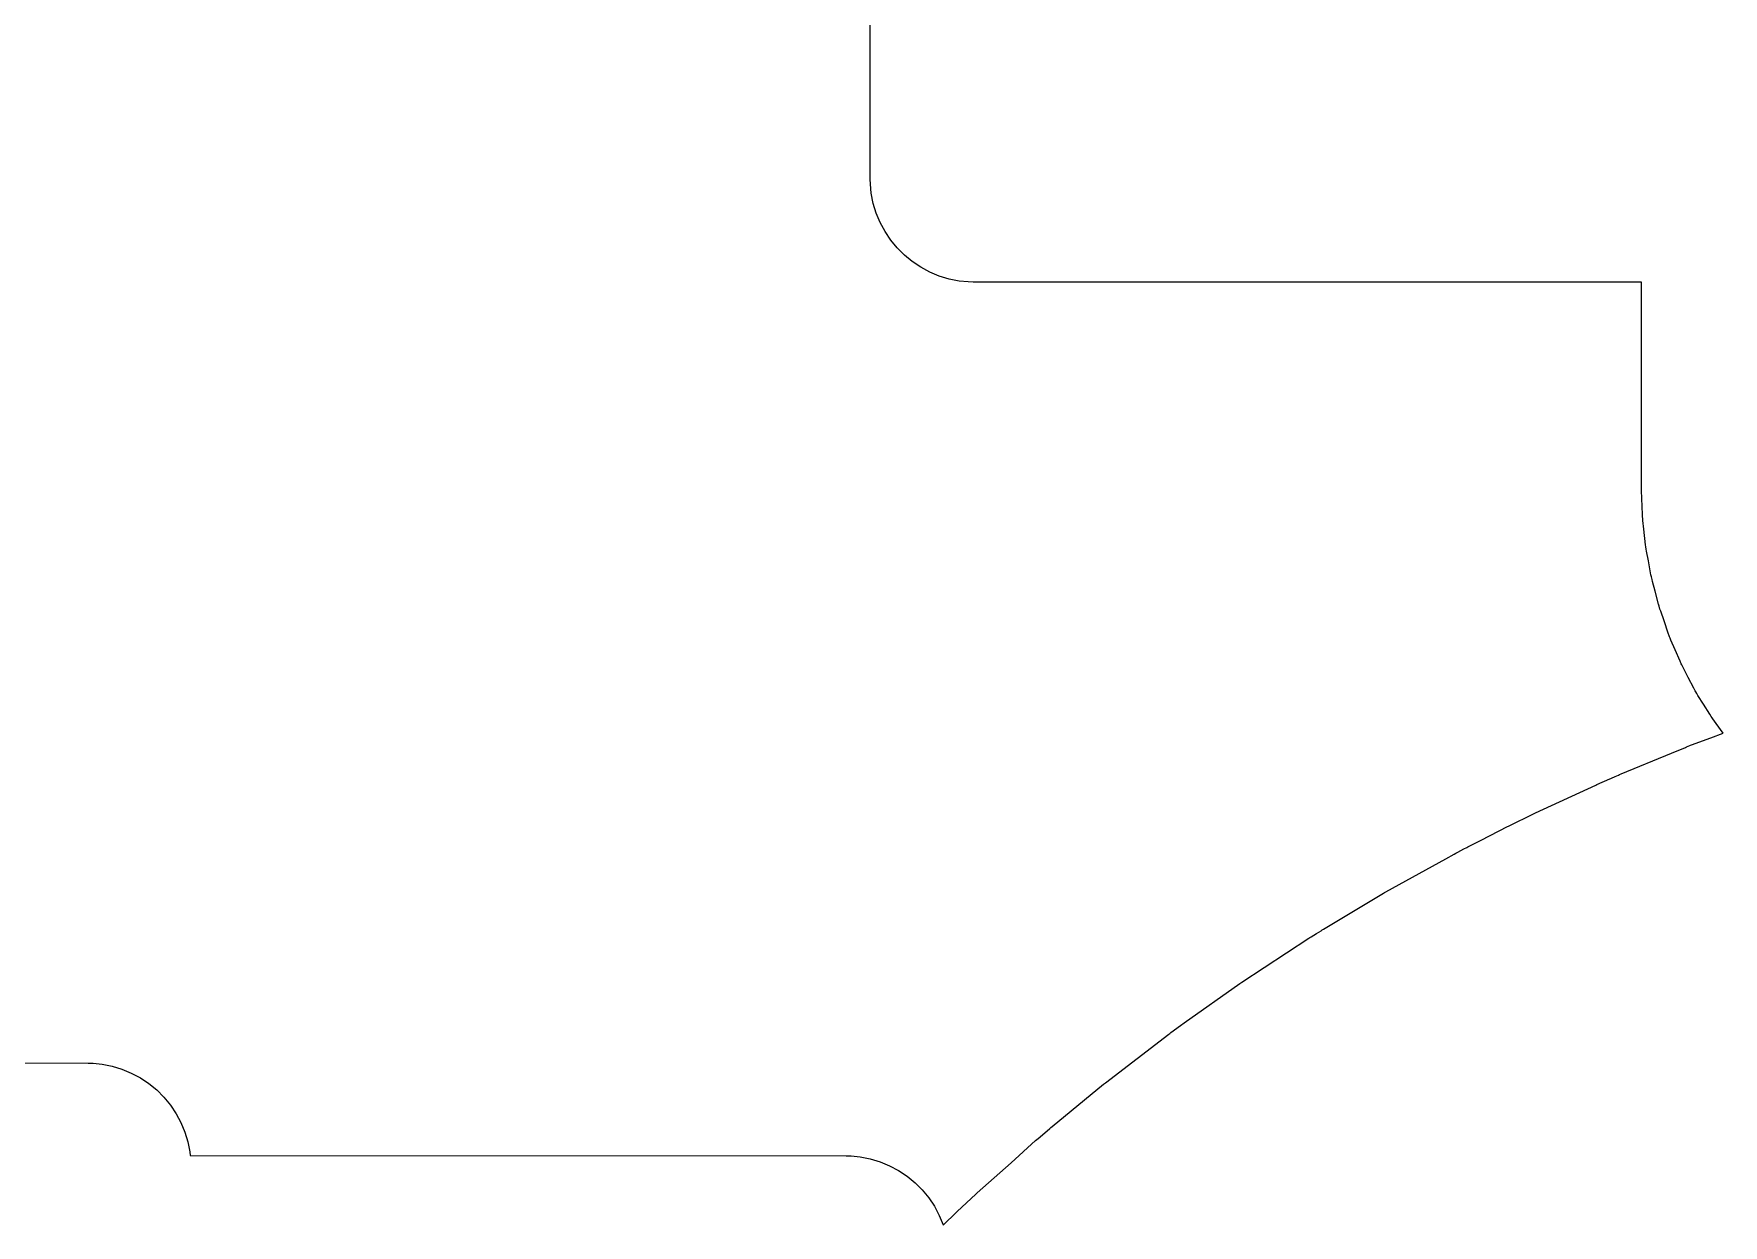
# Model space of a CAD drawing. Header units: metres. Extents: x -40.5 to 40.5, y -22 to 76.8.
# Drawn here: x -24.11 to -7.72, y 15.83 to 27.4 of the extents above; entities that cross this region are included whole.
import ezdxf

# ---------------------------------------------------------------- set-up
doc = ezdxf.new("R2010")
doc.units = ezdxf.units.M

msp = doc.modelspace()

# ---------------------------------------------------------------- linework, layer by layer
at = {"layer": 'CHANNEL'}
for p, q in [((-15.995, 25.988), (-15.995, 28.512)), ((-15.994, 25.939), (-15.995, 25.988)), ((-15.985, 25.852), (-15.994, 25.939)), ((-15.966, 25.754), (-15.985, 25.852)), ((-15.937, 25.659), (-15.966, 25.754)), ((-15.899, 25.568), (-15.937, 25.659)), ((-15.852, 25.48), (-15.899, 25.568)), ((-15.797, 25.398), (-15.852, 25.48)), ((-15.734, 25.321), (-15.797, 25.398)), ((-15.664, 25.251), (-15.734, 25.321)), ((-15.587, 25.188), (-15.664, 25.251)), ((-15.505, 25.133), (-15.587, 25.188)), ((-15.417, 25.086), (-15.505, 25.133)), ((-15.326, 25.048), (-15.417, 25.086)), ((-15.231, 25.019), (-15.326, 25.048)), ((-15.133, 25), (-15.231, 25.019)), ((-15.046, 24.991), (-15.133, 25)), ((-14.997, 24.99), (-15.046, 24.991)), ((-8.51, 24.99), (-14.997, 24.99)), ((-8.51, 22.994), (-8.51, 24.99)), ((-8.51, 22.98), (-8.51, 22.994)), ((-8.509, 22.967), (-8.51, 22.98)), ((-8.501, 22.733), (-8.509, 22.967)), ((-8.5, 22.714), (-8.501, 22.733)), ((-8.498, 22.692), (-8.5, 22.714)), ((-8.496, 22.673), (-8.498, 22.692)), ((-8.487, 22.592), (-8.496, 22.673)), ((-8.47, 22.439), (-8.487, 22.592)), ((-8.468, 22.42), (-8.47, 22.439)), ((-8.464, 22.396), (-8.468, 22.42)), ((-8.461, 22.376), (-8.464, 22.396)), ((-8.443, 22.283), (-8.461, 22.376)), ((-8.418, 22.148), (-8.443, 22.283)), ((-8.414, 22.129), (-8.418, 22.148)), ((-8.408, 22.102), (-8.414, 22.129)), ((-8.403, 22.083), (-8.408, 22.102)), ((-8.378, 21.987), (-8.403, 22.083)), ((-8.345, 21.862), (-8.378, 21.987)), ((-8.339, 21.843), (-8.345, 21.862)), ((-8.331, 21.814), (-8.339, 21.843)), ((-8.324, 21.795), (-8.331, 21.814)), ((-8.291, 21.699), (-8.324, 21.795)), ((-8.251, 21.582), (-8.291, 21.699)), ((-8.241, 21.555), (-8.251, 21.582)), ((-8.237, 21.546), (-8.241, 21.555)), ((-8.232, 21.533), (-8.237, 21.546)), ((-8.224, 21.513), (-8.232, 21.533)), ((-8.184, 21.42), (-8.224, 21.513)), ((-8.136, 21.31), (-8.184, 21.42)), ((-8.124, 21.284), (-8.136, 21.31)), ((-8.12, 21.274), (-8.124, 21.284)), ((-8.112, 21.259), (-8.12, 21.274)), ((-8.103, 21.24), (-8.112, 21.259)), ((-8.056, 21.15), (-8.103, 21.24)), ((-8.002, 21.047), (-8.056, 21.15)), ((-7.988, 21.022), (-8.002, 21.047)), ((-7.983, 21.012), (-7.988, 21.022)), ((-7.973, 20.995), (-7.983, 21.012)), ((-7.962, 20.977), (-7.973, 20.995)), ((-7.908, 20.891), (-7.962, 20.977)), ((-7.848, 20.794), (-7.908, 20.891)), ((-7.833, 20.77), (-7.848, 20.794)), ((-7.825, 20.759), (-7.833, 20.77)), ((-7.818, 20.748), (-7.825, 20.759)), ((-7.802, 20.725), (-7.818, 20.748)), ((-7.742, 20.644), (-7.802, 20.725)), ((-8.025, 20.495), (-7.838, 20.564)), ((-7.838, 20.564), (-7.717, 20.609)), ((-7.717, 20.609), (-7.742, 20.644)), ((-8.709, 20.214), (-8.219, 20.415)), ((-8.219, 20.415), (-8.083, 20.472)), ((-8.083, 20.472), (-8.074, 20.476)), ((-8.074, 20.476), (-8.04, 20.489)), ((-8.04, 20.489), (-8.033, 20.492)), ((-8.033, 20.492), (-8.025, 20.495)), ((-8.816, 20.167), (-8.809, 20.17)), ((-8.809, 20.17), (-8.801, 20.174)), ((-8.801, 20.174), (-8.765, 20.189)), ((-8.765, 20.189), (-8.734, 20.203)), ((-8.734, 20.203), (-8.722, 20.208)), ((-8.722, 20.208), (-8.709, 20.214)), ((-9.539, 19.836), (-8.954, 20.106)), ((-8.954, 20.106), (-8.945, 20.11)), ((-8.945, 20.11), (-8.816, 20.167)), ((-10.065, 19.572), (-9.809, 19.704)), ((-9.809, 19.704), (-9.8, 19.708)), ((-9.8, 19.708), (-9.553, 19.829)), ((-9.553, 19.829), (-9.546, 19.832)), ((-9.546, 19.832), (-9.539, 19.836)), ((-10.194, 19.507), (-10.181, 19.514)), ((-10.181, 19.514), (-10.065, 19.572)), ((-10.991, 19.069), (-10.409, 19.389)), ((-10.409, 19.389), (-10.328, 19.436)), ((-10.328, 19.436), (-10.311, 19.445)), ((-10.311, 19.445), (-10.294, 19.455)), ((-10.294, 19.455), (-10.234, 19.485)), ((-10.234, 19.485), (-10.205, 19.501)), ((-10.205, 19.501), (-10.194, 19.507)), ((-11.597, 18.707), (-11.015, 19.055)), ((-11.015, 19.055), (-11.004, 19.062)), ((-11.004, 19.062), (-10.991, 19.069)), ((-11.62, 18.692), (-11.61, 18.699)), ((-11.61, 18.699), (-11.597, 18.707)), ((-12.388, 18.193), (-11.739, 18.618)), ((-11.739, 18.618), (-11.728, 18.625)), ((-11.728, 18.625), (-11.715, 18.633)), ((-11.715, 18.633), (-11.664, 18.664)), ((-11.664, 18.664), (-11.62, 18.692)), ((-12.95, 17.797), (-12.408, 18.179)), ((-12.408, 18.179), (-12.399, 18.186)), ((-12.399, 18.186), (-12.388, 18.193)), ((-13.077, 17.704), (-13.019, 17.745)), ((-13.019, 17.745), (-12.972, 17.781)), ((-12.972, 17.781), (-12.962, 17.789)), ((-12.962, 17.789), (-12.95, 17.797)), ((-13.713, 17.216), (-13.099, 17.687)), ((-13.099, 17.687), (-13.089, 17.695)), ((-13.089, 17.695), (-13.077, 17.704)), ((-25.038, 17.408), (-23.587, 17.406)), ((-23.587, 17.406), (-23.537, 17.405)), ((-23.537, 17.405), (-23.45, 17.396)), ((-23.45, 17.396), (-23.353, 17.377)), ((-23.353, 17.377), (-23.258, 17.348)), ((-23.258, 17.348), (-23.167, 17.31)), ((-23.167, 17.31), (-23.079, 17.263)), ((-23.079, 17.263), (-22.997, 17.208)), ((-22.997, 17.208), (-22.92, 17.145)), ((-22.92, 17.145), (-22.85, 17.075)), ((-22.85, 17.075), (-22.787, 16.998)), ((-14.231, 16.79), (-13.732, 17.201)), ((-13.732, 17.201), (-13.723, 17.208)), ((-13.723, 17.208), (-13.713, 17.216)), ((-22.787, 16.998), (-22.732, 16.915)), ((-22.732, 16.915), (-22.686, 16.828)), ((-22.686, 16.828), (-22.648, 16.736)), ((-22.648, 16.736), (-22.619, 16.642)), ((-14.366, 16.675), (-14.302, 16.728)), ((-14.302, 16.728), (-14.252, 16.772)), ((-14.252, 16.772), (-14.243, 16.781)), ((-14.243, 16.781), (-14.231, 16.79)), ((-22.619, 16.642), (-22.6, 16.544)), ((-14.629, 16.438), (-14.39, 16.654)), ((-14.39, 16.654), (-14.379, 16.664)), ((-14.379, 16.664), (-14.366, 16.675)), ((-22.6, 16.544), (-22.596, 16.51)), ((-22.596, 16.51), (-16.228, 16.506)), ((-16.228, 16.506), (-16.179, 16.505)), ((-16.179, 16.505), (-16.092, 16.496)), ((-16.092, 16.496), (-15.995, 16.477)), ((-15.995, 16.477), (-15.9, 16.448)), ((-15.9, 16.448), (-15.808, 16.41)), ((-15.808, 16.41), (-15.721, 16.363)), ((-14.957, 16.147), (-14.629, 16.438)), ((-15.721, 16.363), (-15.638, 16.308)), ((-15.638, 16.308), (-15.561, 16.245)), ((-15.561, 16.245), (-15.491, 16.175)), ((-15.491, 16.175), (-15.428, 16.098)), ((-15.428, 16.098), (-15.373, 16.016)), ((-15.152, 15.964), (-14.972, 16.133)), ((-14.972, 16.133), (-14.965, 16.139)), ((-14.965, 16.139), (-14.957, 16.147)), ((-15.373, 16.016), (-15.327, 15.928)), ((-15.327, 15.928), (-15.289, 15.837)), ((-15.287, 15.832), (-15.159, 15.958)), ((-15.159, 15.958), (-15.152, 15.964)), ((-15.289, 15.837), (-15.287, 15.832))]:
    msp.add_line(p, q, dxfattribs=at)

doc.saveas('drawing.dxf')
